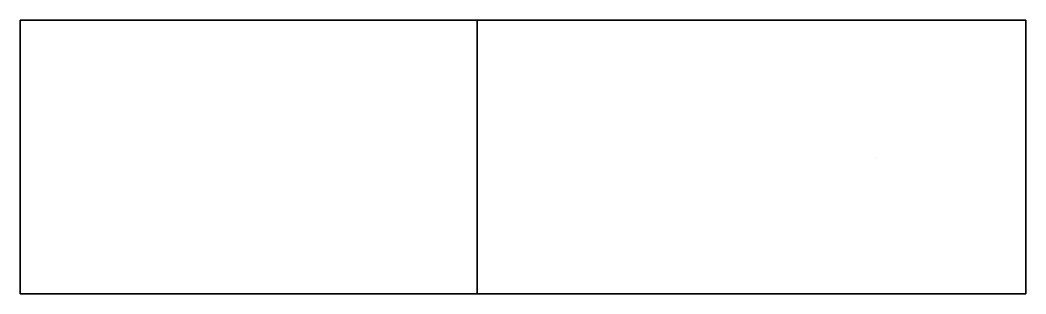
# Model space of a CAD drawing. Header units: millimetres. Extents: x 0 to 1100, y 0 to 300.
import ezdxf

# ---------------------------------------------------------------- set-up
doc = ezdxf.new("R2010")
doc.units = ezdxf.units.MM

msp = doc.modelspace()

# ---------------------------------------------------------------- linework, layer by layer
msp.add_line((935, 150, 1700), (935, 150, 2043.6))
msp.add_lwpolyline([(0, 0), (500, 0), (500, 300), (0, 300)], close=True)
at = {"extrusion": (0, -1, 0), "elevation": -300}
for points in [[(0, 0), (500, 0), (500, 2700), (0, 2700)], [(500, 1000), (1100, 1000), (1100, 1700), (500, 1700)]]:
    msp.add_lwpolyline(points, close=True, dxfattribs=at)
for points, elevation in [([(0, 0), (500, 0), (500, 300), (0, 300)], 2700), ([(500, 0), (1100, 0), (1100, 300), (500, 300)], 1000), ([(500, 0), (1100, 0), (1100, 300), (500, 300)], 1700)]:
    msp.add_lwpolyline(points, close=True, dxfattribs=dict(elevation=elevation))
at = {"extrusion": (1, 0, 0)}
msp.add_lwpolyline([(0, 0), (300, 0), (300, 2700), (0, 2700)], close=True, dxfattribs=at)
for points, elevation in [([(0, 0), (300, 0), (300, 2700), (0, 2700)], 500), ([(0, 1000), (300, 1000), (300, 1700), (0, 1700)], 500), ([(0, 1000), (300, 1000), (300, 1700), (0, 1700)], 1100)]:
    msp.add_lwpolyline(points, close=True, dxfattribs=dict(at, elevation=elevation))
at = {"extrusion": (0, -1, 0)}
for points in [[(0, 0), (500, 0), (500, 2700), (0, 2700)], [(500, 1000), (1100, 1000), (1100, 1700), (500, 1700)]]:
    msp.add_lwpolyline(points, close=True, dxfattribs=at)

doc.saveas('drawing.dxf')
